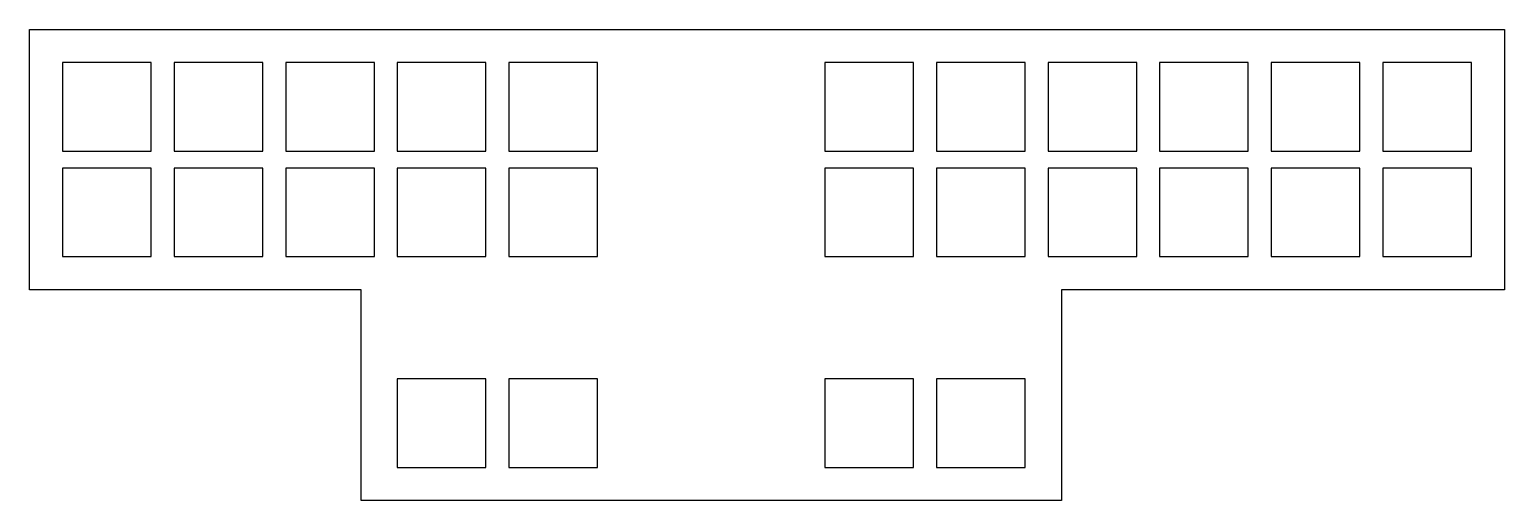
# Model space of a CAD drawing. Header units: millimetres. Extents: x 88 to 326, y -146 to -70.
import ezdxf

# ---------------------------------------------------------------- set-up
doc = ezdxf.new("R2010")
doc.units = ezdxf.units.MM

msp = doc.modelspace()

# ---------------------------------------------------------------- linework, layer by layer
for p, q in [((87.5, -112.5), (87.5, -70.5)), ((87.5, -70.5), (325.5, -70.5)), ((325.5, -70.5), (325.5, -112.5)), ((107.15, -75.85), (92.85, -75.85)), ((92.85, -75.85), (92.85, -90.15)), ((107.15, -90.15), (107.15, -75.85)), ((125.15, -75.85), (110.85, -75.85)), ((110.85, -75.85), (110.85, -90.15)), ((125.15, -90.15), (125.15, -75.85)), ((143.15, -75.85), (128.85, -75.85)), ((128.85, -75.85), (128.85, -90.15)), ((143.15, -90.15), (143.15, -75.85)), ((161.15, -75.85), (146.85, -75.85)), ((146.85, -75.85), (146.85, -90.15)), ((161.15, -90.15), (161.15, -75.85)), ((179.15, -75.85), (164.85, -75.85)), ((164.85, -75.85), (164.85, -90.15)), ((179.15, -90.15), (179.15, -75.85)), ((230.15, -75.85), (215.85, -75.85)), ((215.85, -75.85), (215.85, -90.15)), ((230.15, -90.15), (230.15, -75.85)), ((248.15, -75.85), (233.85, -75.85)), ((233.85, -75.85), (233.85, -90.15)), ((248.15, -90.15), (248.15, -75.85)), ((266.15, -75.85), (251.85, -75.85)), ((251.85, -75.85), (251.85, -90.15)), ((266.15, -90.15), (266.15, -75.85)), ((284.15, -75.85), (269.85, -75.85)), ((269.85, -75.85), (269.85, -90.15)), ((284.15, -90.15), (284.15, -75.85)), ((302.15, -75.85), (287.85, -75.85)), ((287.85, -75.85), (287.85, -90.15)), ((302.15, -90.15), (302.15, -75.85)), ((320.15, -75.85), (305.85, -75.85)), ((305.85, -75.85), (305.85, -90.15)), ((320.15, -90.15), (320.15, -75.85)), ((92.85, -90.15), (107.15, -90.15)), ((110.85, -90.15), (125.15, -90.15)), ((128.85, -90.15), (143.15, -90.15)), ((146.85, -90.15), (161.15, -90.15)), ((164.85, -90.15), (179.15, -90.15)), ((215.85, -90.15), (230.15, -90.15)), ((233.85, -90.15), (248.15, -90.15)), ((251.85, -90.15), (266.15, -90.15)), ((269.85, -90.15), (284.15, -90.15)), ((287.85, -90.15), (302.15, -90.15)), ((305.85, -90.15), (320.15, -90.15)), ((107.15, -92.85), (92.85, -92.85)), ((92.85, -92.85), (92.85, -107.15)), ((107.15, -107.15), (107.15, -92.85)), ((125.15, -92.85), (110.85, -92.85)), ((110.85, -92.85), (110.85, -107.15)), ((125.15, -107.15), (125.15, -92.85)), ((143.15, -92.85), (128.85, -92.85)), ((128.85, -92.85), (128.85, -107.15)), ((143.15, -107.15), (143.15, -92.85)), ((161.15, -92.85), (146.85, -92.85)), ((146.85, -92.85), (146.85, -107.15)), ((161.15, -107.15), (161.15, -92.85)), ((179.15, -92.85), (164.85, -92.85)), ((164.85, -92.85), (164.85, -107.15)), ((179.15, -107.15), (179.15, -92.85)), ((230.15, -92.85), (215.85, -92.85)), ((215.85, -92.85), (215.85, -107.15)), ((230.15, -107.15), (230.15, -92.85)), ((248.15, -92.85), (233.85, -92.85)), ((233.85, -92.85), (233.85, -107.15)), ((248.15, -107.15), (248.15, -92.85)), ((266.15, -92.85), (251.85, -92.85)), ((251.85, -92.85), (251.85, -107.15)), ((266.15, -107.15), (266.15, -92.85)), ((284.15, -92.85), (269.85, -92.85)), ((269.85, -92.85), (269.85, -107.15)), ((284.15, -107.15), (284.15, -92.85)), ((302.15, -92.85), (287.85, -92.85)), ((287.85, -92.85), (287.85, -107.15)), ((302.15, -107.15), (302.15, -92.85)), ((320.15, -92.85), (305.85, -92.85)), ((305.85, -92.85), (305.85, -107.15)), ((320.15, -107.15), (320.15, -92.85)), ((92.85, -107.15), (107.15, -107.15)), ((110.85, -107.15), (125.15, -107.15)), ((128.85, -107.15), (143.15, -107.15)), ((146.85, -107.15), (161.15, -107.15)), ((164.85, -107.15), (179.15, -107.15)), ((215.85, -107.15), (230.15, -107.15)), ((233.85, -107.15), (248.15, -107.15)), ((251.85, -107.15), (266.15, -107.15)), ((269.85, -107.15), (284.15, -107.15)), ((287.85, -107.15), (302.15, -107.15)), ((305.85, -107.15), (320.15, -107.15)), ((141, -112.5), (87.5, -112.5)), ((141, -146.5), (141, -112.5)), ((325.5, -112.5), (254, -112.5)), ((254, -112.5), (254, -146.5)), ((161.15, -126.85), (146.85, -126.85)), ((146.85, -126.85), (146.85, -141.15)), ((161.15, -141.15), (161.15, -126.85)), ((179.15, -126.85), (164.85, -126.85)), ((164.85, -126.85), (164.85, -141.15)), ((179.15, -141.15), (179.15, -126.85)), ((230.15, -126.85), (215.85, -126.85)), ((215.85, -126.85), (215.85, -141.15)), ((230.15, -141.15), (230.15, -126.85)), ((248.15, -126.85), (233.85, -126.85)), ((233.85, -126.85), (233.85, -141.15)), ((248.15, -141.15), (248.15, -126.85)), ((146.85, -141.15), (161.15, -141.15)), ((164.85, -141.15), (179.15, -141.15)), ((215.85, -141.15), (230.15, -141.15)), ((233.85, -141.15), (248.15, -141.15)), ((254, -146.5), (141, -146.5))]:
    msp.add_line(p, q)

doc.saveas('drawing.dxf')
